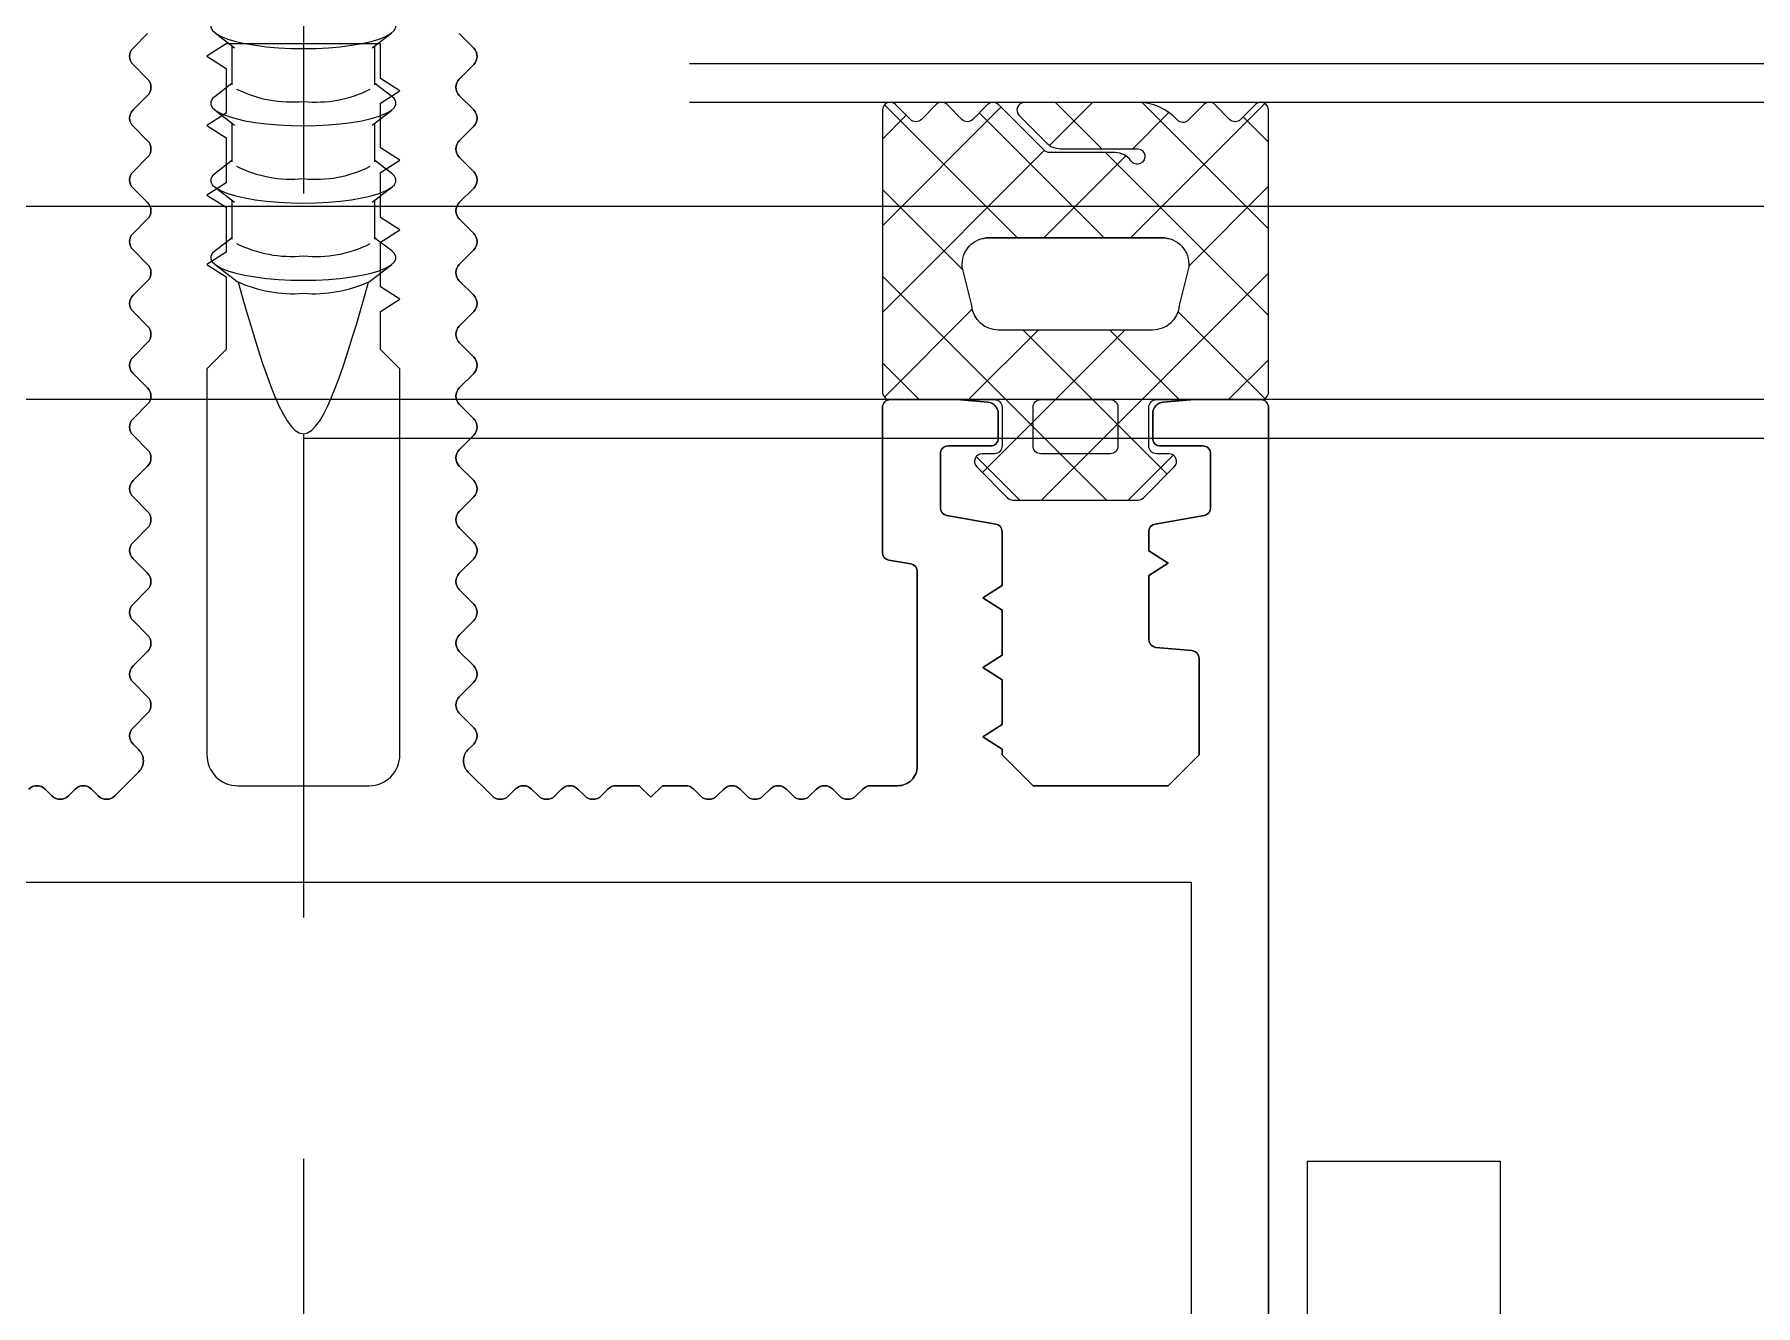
# Model space of a CAD drawing. Header units: inches. Extents: x 21 to 32698, y 13 to 3712.
# Drawn here: x 16701.637 to 16706.095, y 2594.737 to 2598.029 of the extents above; entities that cross this region are included whole.
import ezdxf

# ---------------------------------------------------------------- set-up
doc = ezdxf.new("R2010")
doc.units = ezdxf.units.IN
doc.header["$MEASUREMENT"] = 0
doc.set_wipeout_variables(frame=1)
doc.linetypes.add('1+1 dbx a2$0$374_BLD_A1_BLOK_2$0$HIDDEN', pattern=[0.375, 0.25, -0.125])
for name, color, linetype, lineweight in [('Z_MİM_-KM-GLAZ-1', 8, 'Continuous', 25), ('Z_MİM_-KM-PAINT', 8, 'Continuous', 25), ('Z_MİM_-KM-WALL-PLASTER', 8, 'Continuous', 25), ('Z_MİM_00', 8, 'Continuous', 25), ('Z_MİM_ALUMINIUM', 8, 'Continuous', 25), ('Z_MİM_fitiller_k', 8, 'Continuous', 25), ('Z_MİM_KOLON-0.KAT', 8, 'Continuous', 25), ('Z_MİM_MYM_CAM', 8, 'Continuous', 25)]:
    doc.layers.add(name, color=color, linetype=linetype, lineweight=lineweight)

# ---------------------------------------------------------------- blocks, each defined once
blk = doc.blocks.new('ANK-1')
for points in [[(60, -130.274), (60, -5)], [(65, -130.274), (65, -5)], [(60, -130.274), (65, -130.274)]]:
    blk.add_lwpolyline(points)
blk = doc.blocks.new('32323')
at = {"linetype": 'Continuous'}
for p, q in [((-1.384, -3.731), (-1.956, -4.172)), ((2.62, -4.172), (2.048, -3.731)), ((-1.956, -4.526), (-1.518, -4.863)), ((-1.518, -4.829), (-1.518, -5.835)), ((2.182, -4.863), (2.62, -4.526)), ((2.182, -5.835), (2.182, -4.829)), ((-1.451, -5.783), (-1.956, -6.172)), ((2.62, -6.172), (2.115, -5.783)), ((-1.956, -6.526), (-1.518, -6.863)), ((2.182, -6.863), (2.62, -6.526)), ((-1.518, -6.829), (-1.518, -7.835)), ((2.182, -7.835), (2.182, -6.829)), ((-1.451, -7.783), (-1.956, -8.172)), ((2.62, -8.172), (2.115, -7.783)), ((-1.956, -8.526), (-1.518, -8.863)), ((-1.518, -8.829), (-1.518, -9.835)), ((2.182, -8.863), (2.62, -8.526)), ((2.182, -9.835), (2.182, -8.829)), ((-1.451, -9.783), (-1.956, -10.172)), ((2.62, -10.172), (2.115, -9.783))]:
    blk.add_line(p, q, dxfattribs=at)
at = {"linetype": 'Continuous', "flags": 128}
for points in [[(0.332, -3.763), (0.005, -3.769), (-0.315, -3.785), (-0.624, -3.812), (-0.915, -3.849), (-1.182, -3.895), (-1.422, -3.949), (-1.629, -4.011), (-1.799, -4.08), (-1.929, -4.153), (-2.018, -4.23), (-2.062, -4.309), (-2.062, -4.389), (-2.018, -4.468), (-1.956, -4.526)], [(2.62, -4.526), (2.682, -4.468), (2.727, -4.389), (2.727, -4.309), (2.682, -4.23), (2.594, -4.153), (2.463, -4.08), (2.293, -4.011), (2.086, -3.949), (1.847, -3.895), (1.579, -3.849), (1.288, -3.812), (0.98, -3.785), (0.659, -3.769), (0.332, -3.763)], [(0.332, -5.763), (0.005, -5.769), (-0.315, -5.785), (-0.624, -5.812), (-0.915, -5.849), (-1.182, -5.895), (-1.422, -5.949), (-1.629, -6.011), (-1.799, -6.08), (-1.929, -6.153), (-2.018, -6.23), (-2.062, -6.309), (-2.062, -6.389), (-2.018, -6.468), (-1.956, -6.526)], [(2.62, -6.526), (2.682, -6.468), (2.727, -6.389), (2.727, -6.309), (2.682, -6.23), (2.594, -6.153), (2.463, -6.08), (2.293, -6.011), (2.086, -5.949), (1.847, -5.895), (1.579, -5.849), (1.288, -5.812), (0.98, -5.785), (0.659, -5.769), (0.332, -5.763)], [(0.332, -7.763), (0.005, -7.769), (-0.315, -7.785), (-0.624, -7.812), (-0.915, -7.849), (-1.182, -7.895), (-1.422, -7.949), (-1.629, -8.011), (-1.799, -8.08), (-1.929, -8.153), (-2.018, -8.23), (-2.062, -8.309), (-2.062, -8.389), (-2.018, -8.468), (-1.956, -8.526)], [(2.62, -8.526), (2.682, -8.468), (2.727, -8.389), (2.727, -8.309), (2.682, -8.23), (2.594, -8.153), (2.463, -8.08), (2.293, -8.011), (2.086, -7.949), (1.847, -7.895), (1.579, -7.849), (1.288, -7.812), (0.98, -7.785), (0.659, -7.769), (0.332, -7.763)], [(0.332, -9.763), (0.005, -9.769), (-0.315, -9.785), (-0.624, -9.812), (-0.915, -9.849), (-1.182, -9.895), (-1.422, -9.949), (-1.629, -10.011), (-1.799, -10.08), (-1.929, -10.153), (-2.018, -10.23), (-2.062, -10.309), (-2.062, -10.389), (-2.018, -10.468), (-1.956, -10.526)], [(2.62, -10.526), (2.682, -10.468), (2.727, -10.389), (2.727, -10.309), (2.682, -10.23), (2.594, -10.153), (2.463, -10.08), (2.293, -10.011), (2.086, -9.949), (1.847, -9.895), (1.579, -9.849), (1.288, -9.812), (0.98, -9.785), (0.659, -9.769), (0.332, -9.763)]]:
    blk.add_lwpolyline(points, dxfattribs=at)
at = {"linetype": 'Continuous'}
for centre, radius, start, end in [((0.069, -6.906), 3.491, 85.6736, 114.5911), ((0.596, -6.906), 3.491, 65.4089, 94.3264), ((0.006, -7.478), 3.1, 83.9654, 116.9829), ((0.631, -7.623), 3.242, 63.7595, 95.2922), ((0.006, -9.478), 3.1, 83.9654, 116.9829), ((0.631, -9.623), 3.242, 63.7595, 95.2922), ((0.006, -11.478), 3.1, 83.9654, 116.9829), ((0.631, -11.623), 3.242, 63.7595, 95.2922)]:
    blk.add_arc(centre, radius, start, end, dxfattribs=at)
blk.add_open_spline([(2.021, -3.712), (1.458, -1.75), (0.332, 2.175), (-0.794, -1.75), (-1.356, -3.712)], degree=3, dxfattribs=at)
blk = doc.blocks.new('*U181')
at = {"layer": 'Z_MİM_MYM_CAM'}
for points in [[(1522.632, -27), (-387.237, -27)], [(1522.632, -28), (-387.237, -28)], [(1522.632, -28), (-387.237, -28)]]:
    blk.add_lwpolyline(points, dxfattribs=at)
blk = doc.blocks.new('-KM-AL3 420_900')
at = {"layer": 'Z_MİM_KOLON-0.KAT', "xscale": 0.1, "yscale": 0.1, "zscale": 0.1}
blk.add_blockref('*U181', (3139.7295, 2313.3008), dxfattribs=at)
blk.add_wipeout([(3094.3862, 2310.1483), (3094.3862, 2269.7308), (3684.3862, 2269.7308), (3684.3862, 2310.1483)]).dxf.layer = 'Z_MİM_-KM-GLAZ-1'
at = {"layer": 'Z_MİM_fitiller_k'}
h = blk.add_hatch(dxfattribs=at)
h.set_pattern_fill('ANSI37', color=256, scale=0.05, angle=180)
h.set_pattern_definition([(225, (147331.02293, 68286.2457), (0.11225320151, -0.11225320151), []), (315, (147331.02293, 68286.2457), (0.11225320151, 0.11225320151), [])])
edge = h.paths.add_edge_path()
edge.add_line((3101.5058, 2310.4808), (3101.5058, 2309.7508))
edge.add_arc((3101.5258, 2309.7508), 0.02, 180, 270)
edge.add_line((3101.5258, 2309.7308), (3101.7958, 2309.7308))
edge.add_arc((3101.7958, 2309.7108), 0.02, 0, 90, ccw=False)
edge.add_line((3101.8158, 2309.7108), (3101.8158, 2309.6108))
edge.add_arc((3101.7958, 2309.6108), 0.02, 270, 360, ccw=False)
edge.add_line((3101.7958, 2309.5908), (3101.7641, 2309.5908))
edge.add_arc((3101.7641, 2309.5708), 0.02, 90, 225)
edge.add_line((3101.75, 2309.5566), (3101.83, 2309.4766))
edge.add_arc((3101.8441, 2309.4908), 0.02, 225, 270)
edge.add_line((3101.8441, 2309.4708), (3102.1675, 2309.4708))
edge.add_arc((3102.1675, 2309.4908), 0.02, 270, 315)
edge.add_line((3102.1817, 2309.4766), (3102.2617, 2309.5566))
edge.add_arc((3102.2475, 2309.5708), 0.02, 315, 450)
edge.add_line((3102.2475, 2309.5908), (3102.2158, 2309.5908))
edge.add_arc((3102.2158, 2309.6108), 0.02, 180, 270, ccw=False)
edge.add_line((3102.1958, 2309.6108), (3102.1958, 2309.7108))
edge.add_arc((3102.2158, 2309.7108), 0.02, 90, 180, ccw=False)
edge.add_line((3102.2158, 2309.7308), (3102.4858, 2309.7308))
edge.add_arc((3102.4858, 2309.7508), 0.02, 270, 360)
edge.add_line((3102.5058, 2309.7508), (3102.5058, 2310.4808))
edge.add_arc((3102.4858, 2310.4808), 0.02, 0, 135)
edge.add_line((3102.4717, 2310.4949), (3102.4334, 2310.4566))
edge.add_arc((3102.4193, 2310.4708), 0.02, 225, 315, ccw=False)
edge.add_line((3102.4051, 2310.4566), (3102.3668, 2310.4949))
edge.add_arc((3102.3527, 2310.4808), 0.02, 45, 135)
edge.add_line((3102.3385, 2310.4949), (3102.2981, 2310.4545))
edge.add_arc((3102.284, 2310.4686), 0.02, 222.3924, 315, ccw=False)
edge.add_arc((3102.1658, 2310.3608), 0.14, 42.3924, 90)
edge.add_line((3102.1658, 2310.5008), (3101.8741, 2310.5008))
edge.add_arc((3101.8741, 2310.4808), 0.02, 90, 225)
edge.add_line((3101.86, 2310.4666), (3101.9312, 2310.3954))
edge.add_arc((3101.9665, 2310.4308), 0.05, 225, 270)
edge.add_line((3101.9665, 2310.3808), (3102.1658, 2310.3808))
edge.add_arc((3102.1658, 2310.3608), 0.02, -145.1501, 90, ccw=False)
edge.add_arc((3102.1084, 2310.3208), 0.05, 34.8499, 90)
edge.add_line((3102.1084, 2310.3708), (3101.9387, 2310.3708))
edge.add_arc((3101.9387, 2310.3908), 0.02, 225, 270, ccw=False)
edge.add_line((3101.9245, 2310.3766), (3101.8062, 2310.4949))
edge.add_arc((3101.7921, 2310.4808), 0.02, 45, 135)
edge.add_line((3101.778, 2310.4949), (3101.7397, 2310.4566))
edge.add_arc((3101.7255, 2310.4708), 0.02, 225, 315, ccw=False)
edge.add_line((3101.7114, 2310.4566), (3101.6731, 2310.4949))
edge.add_arc((3101.659, 2310.4808), 0.02, 45, 135)
edge.add_line((3101.6448, 2310.4949), (3101.6065, 2310.4566))
edge.add_arc((3101.5924, 2310.4708), 0.02, 225, 315, ccw=False)
edge.add_line((3101.5783, 2310.4566), (3101.54, 2310.4949))
edge.add_arc((3101.5258, 2310.4808), 0.02, 45, 180)
edge = h.paths.add_edge_path(flags=16)
edge.add_line((3102.2992, 2310.0747), (3102.2747, 2309.9747))
edge.add_arc((3102.2049, 2309.9808), 0.07, 270, 355, ccw=False)
edge.add_line((3102.2049, 2309.9108), (3101.8067, 2309.9108))
edge.add_arc((3101.8067, 2309.9808), 0.07, 185, 270, ccw=False)
edge.add_line((3101.737, 2309.9747), (3101.7125, 2310.0747))
edge.add_arc((3101.7822, 2310.0808), 0.07, 90, 185, ccw=False)
edge.add_line((3101.7822, 2310.1508), (3102.2294, 2310.1508))
edge.add_arc((3102.2294, 2310.0808), 0.07, -5, 90, ccw=False)
at = {"linetype": '1+1 dbx a2$0$374_BLD_A1_BLOK_2$0$HIDDEN', "ltscale": 5}
blk.add_lwpolyline([(3100.0058, 2320.8897), (3100.0058, 2291.8773)], dxfattribs=at)
at = {"layer": 'Z_MİM_ALUMINIUM'}
blk.add_line((3100.0058, 2309.6308), (3678.7666, 2309.6308), dxfattribs=at)
at = {"layer": 'Z_MİM_ALUMINIUM', "linetype": 'ByBlock'}
for points in [[(3102.5058, 2297.8508), (3102.5058, 2309.7108, 0.414214), (3102.4858, 2309.7308), (3102.3058, 2309.7308, 0.02182), (3102.3041, 2309.7307), (3102.2332, 2309.7245, 0.388879), (3102.2058, 2309.6946), (3102.2058, 2309.6308, 0.414214), (3102.2258, 2309.6108), (3102.3358, 2309.6108, -0.414214), (3102.3558, 2309.5908), (3102.3558, 2309.4508, -0.36397), (3102.3393, 2309.4311), (3102.2124, 2309.4087, 0.36397), (3102.1958, 2309.389), (3102.1958, 2309.339), (3102.2458, 2309.3071), (3102.1958, 2309.2753), (3102.1958, 2309.109, 0.388879), (3102.2141, 2309.0891), (3102.3076, 2309.0809, -0.388879), (3102.3258, 2309.061), (3102.3258, 2308.8108), (3102.2458, 2308.7308), (3101.8958, 2308.7308), (3101.8158, 2308.8108), (3101.8158, 2308.8253), (3101.7658, 2308.8571), (3101.8158, 2308.889), (3101.8158, 2309.0053), (3101.7658, 2309.0371), (3101.8158, 2309.069), (3101.8158, 2309.1853), (3101.7658, 2309.2171), (3101.8158, 2309.249), (3101.8158, 2309.389, 0.36397), (3101.7993, 2309.4087), (3101.6724, 2309.4311, -0.36397), (3101.6558, 2309.4508), (3101.6558, 2309.5908, -0.414214), (3101.6758, 2309.6108), (3101.7858, 2309.6108, 0.414214), (3101.8058, 2309.6308), (3101.8058, 2309.6946, 0.388879), (3101.7784, 2309.7245), (3101.7076, 2309.7307, 0.02182), (3101.7058, 2309.7308), (3101.5258, 2309.7308, 0.414214), (3101.5058, 2309.7108), (3101.5058, 2309.3351, 0.36397), (3101.5224, 2309.3154), (3101.5793, 2309.3053, -0.36397), (3101.5958, 2309.2856), (3101.5958, 2308.7808, -0.414214), (3101.5458, 2308.7308), (3101.4758, 2308.7308, 0.198912), (3101.4546, 2308.722), (3101.437, 2308.7044, -0.414214), (3101.3946, 2308.7044), (3101.377, 2308.722, 0.414214), (3101.3346, 2308.722), (3101.317, 2308.7044, -0.414214), (3101.2746, 2308.7044), (3101.257, 2308.722, 0.414214), (3101.2146, 2308.722), (3101.197, 2308.7044, -0.414214), (3101.1546, 2308.7044), (3101.137, 2308.722, 0.414214), (3101.0946, 2308.722), (3101.077, 2308.7044, -0.414214), (3101.0346, 2308.7044), (3101.017, 2308.722, 0.198912), (3100.9958, 2308.7308), (3100.9358, 2308.7308), (3100.9058, 2308.7008), (3100.8758, 2308.7308), (3100.8158, 2308.7308, 0.198912), (3100.7946, 2308.722), (3100.777, 2308.7044, -0.414214), (3100.7346, 2308.7044), (3100.717, 2308.722, 0.414214), (3100.6746, 2308.722), (3100.657, 2308.7044, -0.414214), (3100.6146, 2308.7044), (3100.597, 2308.722, 0.414214), (3100.5546, 2308.722), (3100.537, 2308.7044, -0.414214), (3100.4946, 2308.7044), (3100.432, 2308.7671, -0.414214), (3100.432, 2308.8236), (3100.447, 2308.8387, 0.414214), (3100.447, 2308.8811), (3100.4095, 2308.9187, -0.414214), (3100.4095, 2308.9611), (3100.447, 2308.9987, 0.414214), (3100.447, 2309.0411), (3100.4095, 2309.0787, -0.414214), (3100.4095, 2309.1211), (3100.447, 2309.1587, 0.414214), (3100.447, 2309.2011), (3100.4095, 2309.2387, -0.414214), (3100.4095, 2309.2811), (3100.447, 2309.3187, 0.414214), (3100.447, 2309.3611), (3100.4095, 2309.3987, -0.414214), (3100.4095, 2309.4411), (3100.447, 2309.4787, 0.414214), (3100.447, 2309.5211), (3100.4095, 2309.5587, -0.414214), (3100.4095, 2309.6011), (3100.447, 2309.6387, 0.414214), (3100.447, 2309.6811), (3100.4095, 2309.7187, -0.414214), (3100.4095, 2309.7611), (3100.447, 2309.7987, 0.414214), (3100.447, 2309.8411), (3100.4095, 2309.8787, -0.414214), (3100.4095, 2309.9211), (3100.447, 2309.9587, 0.414214), (3100.447, 2310.0011), (3100.4095, 2310.0387, -0.414214), (3100.4095, 2310.0811), (3100.447, 2310.1187, 0.414214), (3100.447, 2310.1611), (3100.4095, 2310.1987, -0.414214), (3100.4095, 2310.2411), (3100.447, 2310.2787, 0.414214), (3100.447, 2310.3211), (3100.4095, 2310.3587, -0.414214), (3100.4095, 2310.4011), (3100.447, 2310.4387, 0.414214), (3100.447, 2310.4811), (3100.4095, 2310.5187, -0.414214), (3100.4095, 2310.5611), (3100.447, 2310.5987, 0.414214), (3100.447, 2310.6411), (3100.4095, 2310.6787, -0.414214)], [(3099.6022, 2310.6787), (3099.5646, 2310.6411, 0.414214), (3099.5646, 2310.5987), (3099.6022, 2310.5611, -0.414214), (3099.6022, 2310.5187), (3099.5646, 2310.4811, 0.414214), (3099.5646, 2310.4387), (3099.6022, 2310.4011, -0.414214), (3099.6022, 2310.3587), (3099.5646, 2310.3211, 0.414214), (3099.5646, 2310.2787), (3099.6022, 2310.2411, -0.414214), (3099.6022, 2310.1987), (3099.5646, 2310.1611, 0.414214), (3099.5646, 2310.1187), (3099.6022, 2310.0811, -0.414214), (3099.6022, 2310.0387), (3099.5646, 2310.0011, 0.414214), (3099.5646, 2309.9587), (3099.6022, 2309.9211, -0.414214), (3099.6022, 2309.8787), (3099.5646, 2309.8411, 0.414214), (3099.5646, 2309.7987), (3099.6022, 2309.7611, -0.414214), (3099.6022, 2309.7187), (3099.5646, 2309.6811, 0.414214), (3099.5646, 2309.6387), (3099.6022, 2309.6011, -0.414214), (3099.6022, 2309.5587), (3099.5646, 2309.5211, 0.414214), (3099.5646, 2309.4787), (3099.6022, 2309.4411, -0.414214), (3099.6022, 2309.3987), (3099.5646, 2309.3611, 0.414214), (3099.5646, 2309.3187), (3099.6022, 2309.2811, -0.414214), (3099.6022, 2309.2387), (3099.5646, 2309.2011, 0.414214), (3099.5646, 2309.1587), (3099.6022, 2309.1211, -0.414214), (3099.6022, 2309.0787), (3099.5646, 2309.0411, 0.414214), (3099.5646, 2308.9987), (3099.6022, 2308.9611, -0.414214), (3099.6022, 2308.9187), (3099.5646, 2308.8811, 0.414214), (3099.5646, 2308.8387), (3099.5797, 2308.8236, -0.414214), (3099.5797, 2308.7671), (3099.517, 2308.7044, -0.414214), (3099.4746, 2308.7044), (3099.457, 2308.722, 0.414214), (3099.4146, 2308.722), (3099.397, 2308.7044, -0.414214), (3099.3546, 2308.7044), (3099.337, 2308.722, 0.414214), (3099.2946, 2308.722)], [(3099.2946, 2308.722, -0.414214), (3099.337, 2308.722), (3099.3546, 2308.7044, 0.414214), (3099.397, 2308.7044), (3099.4146, 2308.722, -0.414214), (3099.457, 2308.722), (3099.4746, 2308.7044, 0.414214), (3099.517, 2308.7044), (3099.5797, 2308.7671, 0.414214), (3099.5797, 2308.8236), (3099.5646, 2308.8387, -0.414214), (3099.5646, 2308.8811), (3099.6022, 2308.9187, 0.414214), (3099.6022, 2308.9611), (3099.5646, 2308.9987, -0.414214), (3099.5646, 2309.0411), (3099.6022, 2309.0787, 0.414214), (3099.6022, 2309.1211), (3099.5646, 2309.1587, -0.414214), (3099.5646, 2309.2011), (3099.6022, 2309.2387, 0.414214), (3099.6022, 2309.2811), (3099.5646, 2309.3187, -0.414214), (3099.5646, 2309.3611), (3099.6022, 2309.3987, 0.414214), (3099.6022, 2309.4411), (3099.5646, 2309.4787, -0.414214), (3099.5646, 2309.5211), (3099.6022, 2309.5587, 0.414214), (3099.6022, 2309.6011), (3099.5646, 2309.6387, -0.414214), (3099.5646, 2309.6811), (3099.6022, 2309.7187, 0.414214), (3099.6022, 2309.7611), (3099.5646, 2309.7987, -0.414214), (3099.5646, 2309.8411), (3099.6022, 2309.8787, 0.414214), (3099.6022, 2309.9211), (3099.5646, 2309.9587, -0.414214), (3099.5646, 2310.0011), (3099.6022, 2310.0387, 0.414214), (3099.6022, 2310.0811), (3099.5646, 2310.1187, -0.414214), (3099.5646, 2310.1611), (3099.6022, 2310.1987, 0.414214), (3099.6022, 2310.2411), (3099.5646, 2310.2787, -0.414214), (3099.5646, 2310.3211), (3099.6022, 2310.3587, 0.414214), (3099.6022, 2310.4011), (3099.5646, 2310.4387, -0.414214), (3099.5646, 2310.4811), (3099.6022, 2310.5187, 0.414214), (3099.6022, 2310.5611), (3099.5646, 2310.5987, -0.414214), (3099.5646, 2310.6411), (3099.6022, 2310.6787, 0.414214)], [(3100.4095, 2310.6787), (3100.447, 2310.6411, -0.414214), (3100.447, 2310.5987), (3100.4095, 2310.5611, 0.414214), (3100.4095, 2310.5187), (3100.447, 2310.4811, -0.414214), (3100.447, 2310.4387), (3100.4095, 2310.4011, 0.414214), (3100.4095, 2310.3587), (3100.447, 2310.3211, -0.414214), (3100.447, 2310.2787), (3100.4095, 2310.2411, 0.414214), (3100.4095, 2310.1987), (3100.447, 2310.1611, -0.414214), (3100.447, 2310.1187), (3100.4095, 2310.0811, 0.414214), (3100.4095, 2310.0387), (3100.447, 2310.0011, -0.414214), (3100.447, 2309.9587), (3100.4095, 2309.9211, 0.414214), (3100.4095, 2309.8787), (3100.447, 2309.8411, -0.414214), (3100.447, 2309.7987), (3100.4095, 2309.7611, 0.414214), (3100.4095, 2309.7187), (3100.447, 2309.6811, -0.414214), (3100.447, 2309.6387), (3100.4095, 2309.6011, 0.414214), (3100.4095, 2309.5587), (3100.447, 2309.5211, -0.414214), (3100.447, 2309.4787), (3100.4095, 2309.4411, 0.414214), (3100.4095, 2309.3987), (3100.447, 2309.3611, -0.414214), (3100.447, 2309.3187), (3100.4095, 2309.2811, 0.414214), (3100.4095, 2309.2387), (3100.447, 2309.2011, -0.414214), (3100.447, 2309.1587), (3100.4095, 2309.1211, 0.414214), (3100.4095, 2309.0787), (3100.447, 2309.0411, -0.414214), (3100.447, 2308.9987), (3100.4095, 2308.9611, 0.414214), (3100.4095, 2308.9187), (3100.447, 2308.8811, -0.414214), (3100.447, 2308.8387), (3100.432, 2308.8236, 0.414214), (3100.432, 2308.7671), (3100.4946, 2308.7044, 0.414214), (3100.537, 2308.7044), (3100.5546, 2308.722, -0.414214), (3100.597, 2308.722), (3100.6146, 2308.7044, 0.414214), (3100.657, 2308.7044), (3100.6746, 2308.722, -0.414214), (3100.717, 2308.722), (3100.7346, 2308.7044, 0.414214), (3100.777, 2308.7044), (3100.7946, 2308.722, -0.198912), (3100.8158, 2308.7308), (3100.8758, 2308.7308), (3100.9058, 2308.7008), (3100.9358, 2308.7308), (3100.9958, 2308.7308, -0.198912), (3101.017, 2308.722), (3101.0346, 2308.7044, 0.414214), (3101.077, 2308.7044), (3101.0946, 2308.722, -0.414214), (3101.137, 2308.722), (3101.1546, 2308.7044, 0.414214), (3101.197, 2308.7044), (3101.2146, 2308.722, -0.414214), (3101.257, 2308.722), (3101.2746, 2308.7044, 0.414214), (3101.317, 2308.7044), (3101.3346, 2308.722, -0.414214), (3101.377, 2308.722), (3101.3946, 2308.7044, 0.414214), (3101.437, 2308.7044), (3101.4546, 2308.722, -0.198912), (3101.4758, 2308.7308), (3101.5458, 2308.7308, 0.414214), (3101.5958, 2308.7808), (3101.5958, 2309.2856, 0.36397), (3101.5793, 2309.3053), (3101.5224, 2309.3154, -0.36397), (3101.5058, 2309.3351), (3101.5058, 2309.7108, -0.414214), (3101.5258, 2309.7308), (3101.7058, 2309.7308, -0.02182), (3101.7076, 2309.7307), (3101.7784, 2309.7245, -0.388879), (3101.8058, 2309.6946), (3101.8058, 2309.6308, -0.414214), (3101.7858, 2309.6108), (3101.6758, 2309.6108, 0.414214), (3101.6558, 2309.5908), (3101.6558, 2309.4508, 0.36397), (3101.6724, 2309.4311), (3101.7993, 2309.4087, -0.36397), (3101.8158, 2309.389), (3101.8158, 2309.249), (3101.7658, 2309.2171), (3101.8158, 2309.1853), (3101.8158, 2309.069), (3101.7658, 2309.0371), (3101.8158, 2309.0053), (3101.8158, 2308.889), (3101.7658, 2308.8571), (3101.8158, 2308.8253), (3101.8158, 2308.8108), (3101.8958, 2308.7308), (3102.2458, 2308.7308), (3102.3258, 2308.8108), (3102.3258, 2309.061, 0.388879), (3102.3076, 2309.0809), (3102.2141, 2309.0891, -0.388879), (3102.1958, 2309.109), (3102.1958, 2309.2753), (3102.2458, 2309.3071), (3102.1958, 2309.339), (3102.1958, 2309.389, -0.36397), (3102.2124, 2309.4087), (3102.3393, 2309.4311, 0.36397), (3102.3558, 2309.4508), (3102.3558, 2309.5908, 0.414214), (3102.3358, 2309.6108), (3102.2258, 2309.6108, -0.414214), (3102.2058, 2309.6308), (3102.2058, 2309.6946, -0.388879), (3102.2332, 2309.7245), (3102.3041, 2309.7307, -0.02182), (3102.3058, 2309.7308), (3102.4858, 2309.7308, -0.414214), (3102.5058, 2309.7108), (3102.5058, 2297.8508, -0.414214)]]:
    blk.add_lwpolyline(points, format="xyb", dxfattribs=at)
blk.add_lwpolyline([(3099.7558, 2308.8108, 0.414214), (3099.8358, 2308.7308), (3100.1758, 2308.7308, 0.414214), (3100.2558, 2308.8108), (3100.2558, 2309.8108), (3100.2058, 2309.8608), (3100.2058, 2309.9589), (3100.2558, 2309.9908), (3100.2058, 2310.0226), (3100.2058, 2310.1389), (3100.2558, 2310.1708), (3100.2058, 2310.2026), (3100.2058, 2310.3189), (3100.2558, 2310.3508), (3100.2058, 2310.3826), (3100.2058, 2310.4989), (3100.2558, 2310.5308), (3100.2058, 2310.5626), (3100.2058, 2310.6526), (3099.8058, 2310.6526), (3099.7558, 2310.6208), (3099.8058, 2310.5889), (3099.8058, 2310.4726), (3099.7558, 2310.4408), (3099.8058, 2310.4089), (3099.8058, 2310.2926), (3099.7558, 2310.2608), (3099.8058, 2310.2289), (3099.8058, 2310.1126), (3099.7558, 2310.0808), (3099.8058, 2310.0489), (3099.8058, 2309.8608), (3099.7558, 2309.8108)], format="xyb", close=True, dxfattribs=at)
at = {"layer": 'Z_MİM_ALUMINIUM'}
blk.add_lwpolyline([(3102.3058, 2299.2708), (3102.3058, 2298.0308), (3097.7058, 2298.0308), (3097.7058, 2299.2708), (3097.9358, 2299.2708, 0.414214), (3097.9558, 2299.2908), (3097.9558, 2299.4008, 0.414214), (3097.9358, 2299.4208), (3097.7058, 2299.4208), (3097.7058, 2308.4808), (3102.3058, 2308.4808), (3102.3058, 2299.4208), (3102.0758, 2299.4208, 0.414214), (3102.0558, 2299.4008), (3102.0558, 2299.2908, 0.414214), (3102.0758, 2299.2708)], format="xyb", close=True, dxfattribs=at)
at = {"layer": 'Z_MİM_fitiller_k', "linetype": 'Continuous', "flags": 128}
for points in [[(3101.5058, 2310.4808), (3101.5058, 2309.7508, 0.414214), (3101.5258, 2309.7308), (3101.7958, 2309.7308, -0.414214), (3101.8158, 2309.7108), (3101.8158, 2309.6108, -0.414214), (3101.7958, 2309.5908), (3101.7641, 2309.5908, 0.668179), (3101.75, 2309.5566), (3101.83, 2309.4766, 0.198912), (3101.8441, 2309.4708), (3102.1675, 2309.4708, 0.198912), (3102.1817, 2309.4766), (3102.2617, 2309.5566, 0.668179), (3102.2475, 2309.5908), (3102.2158, 2309.5908, -0.414214), (3102.1958, 2309.6108), (3102.1958, 2309.7108, -0.414214), (3102.2158, 2309.7308), (3102.4858, 2309.7308, 0.414214), (3102.5058, 2309.7508), (3102.5058, 2310.4808, 0.668179), (3102.4717, 2310.4949), (3102.4334, 2310.4566, -0.414214), (3102.4051, 2310.4566), (3102.3668, 2310.4949, 0.414214), (3102.3385, 2310.4949), (3102.2981, 2310.4545, -0.427607), (3102.2692, 2310.4552, 0.210768), (3102.1658, 2310.5008), (3101.8741, 2310.5008, 0.668179), (3101.86, 2310.4666), (3101.9312, 2310.3954, 0.198912), (3101.9665, 2310.3808), (3102.1658, 2310.3808, -1.650385), (3102.1494, 2310.3493, 0.245393), (3102.1084, 2310.3708), (3101.9387, 2310.3708, -0.198912), (3101.9245, 2310.3766), (3101.8062, 2310.4949, 0.414214), (3101.778, 2310.4949), (3101.7397, 2310.4566, -0.414214), (3101.7114, 2310.4566), (3101.6731, 2310.4949, 0.414214), (3101.6448, 2310.4949), (3101.6065, 2310.4566, -0.414214), (3101.5783, 2310.4566), (3101.54, 2310.4949, 0.668179)], [(3102.2992, 2310.0747), (3102.2747, 2309.9747, -0.388879), (3102.2049, 2309.9108), (3101.8067, 2309.9108, -0.388879), (3101.737, 2309.9747), (3101.7125, 2310.0747, -0.440011), (3101.7822, 2310.1508), (3102.2294, 2310.1508, -0.440011)], [(3102.1158, 2309.6108, -0.414214), (3102.0958, 2309.5908), (3101.9158, 2309.5908, -0.414214), (3101.8958, 2309.6108), (3101.8958, 2309.7108, -0.414214), (3101.9158, 2309.7308), (3102.0958, 2309.7308, -0.414214), (3102.1158, 2309.7108)]]:
    blk.add_lwpolyline(points, format="xyb", close=True, dxfattribs=at)
at = {"yscale": 0.1, "zscale": 0.1, "rotation": 180}
for name, p, xscale in [('32323', (3100.039, 2309.6637), 0.1), ('ANK-1', (3096.6058, 2294.7308), -0.1)]:
    blk.add_blockref(name, p, dxfattribs=dict(at, xscale=xscale))

msp = doc.modelspace()

# ---------------------------------------------------------------- block references
at = {"layer": 'Z_MİM_00'}
msp.add_blockref('-KM-AL3 420_900', (13602.328, 287.3523), dxfattribs=at)

# ---------------------------------------------------------------- next in the draw order: linework, layer by layer
at = {"layer": 'Z_MİM_-KM-PAINT'}
msp.add_lwpolyline([(18847.2143, 966.5831), (17326.2138, 966.5831), (17326.2138, 996.5831), (16657.2133, 996.5831), (16657.2133, 966.5831), (15316.214, 966.5831), (15316.214, 1621.5832), (15026.2142, 1621.5832), (15026.2148, 2597.5843), (18847.2143, 2597.5843)], close=True, dxfattribs=at)
at = {"layer": 'Z_MİM_-KM-WALL-PLASTER'}
msp.add_lwpolyline([(18846.7143, 967.0831), (17326.7138, 967.0831), (17326.7138, 997.0831), (16656.7133, 997.0831), (16656.7133, 967.0831), (15316.714, 967.0831), (15316.714, 1622.0832), (15026.7142, 1622.0832), (15026.7148, 2597.0843), (18846.7143, 2597.0843)], close=True, dxfattribs=at)

doc.saveas('drawing.dxf')
